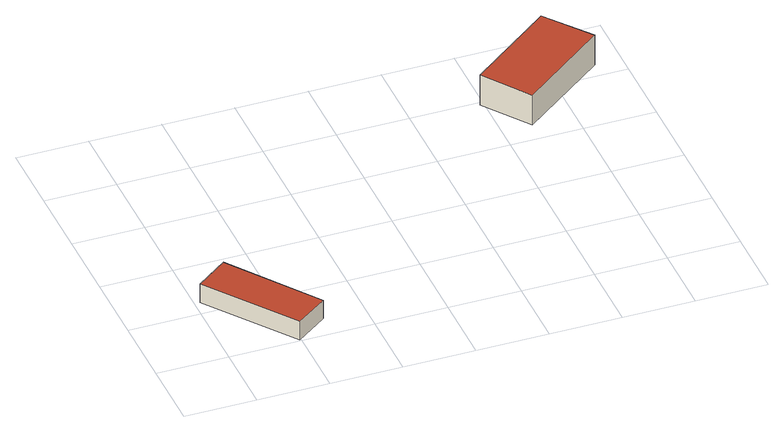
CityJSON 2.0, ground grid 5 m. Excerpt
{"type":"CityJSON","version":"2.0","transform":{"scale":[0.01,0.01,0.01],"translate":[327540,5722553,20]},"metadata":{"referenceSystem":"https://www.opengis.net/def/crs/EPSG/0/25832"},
"CityObjects":{
"building1":{"type":"Building","attributes":{"Geometrietyp2DReferenz":"3000","Gemeindeschluessel":"05170052","function":"31001_1313","roofType":"1000","measuredHeight":1.44},"address":[{"country":"Germany","locality":"Xanten","thoroughfareNumber":"2","thoroughfareName":"Weseler Straße"}],"geometry":[{"type":"Solid","lod":"2","boundaries":[[[[0,1,2,3]],[[4,5,1,0]],[[6,7,5,4]],[[3,2,7,6]],[[4,0,3,6]],[[1,5,7,2]]]],"semantics":{"surfaces":[{"type":"WallSurface"},{"type":"RoofSurface"},{"type":"GroundSurface"}],"values":[[0,0,0,0,1,2]]}}]},
"building2":{"type":"Building","attributes":{"Geometrietyp2DReferenz":"3000","Gemeindeschluessel":"05170052","function":"31001_2463","roofType":"1000","measuredHeight":2.35},"address":[{"country":"Germany","locality":"Xanten","thoroughfareNumber":"2","thoroughfareName":"Weseler Straße"}],"geometry":[{"type":"Solid","lod":"2","boundaries":[[[[8,9,10,11]],[[12,13,9,8]],[[14,15,13,12]],[[11,10,15,14]],[[12,8,11,14]],[[9,13,15,10]]]],"semantics":{"surfaces":[{"type":"WallSurface"},{"type":"RoofSurface"},{"type":"GroundSurface"}],"values":[[0,0,0,0,1,2]]}}]}
},
"vertices":[
[712,174,196],[712,174,52],[263,787,52],[263,787,196],[491,12,196],[491,12,52],[40,619,196],[40,619,52],
[3048,2383,328],[3048,2383,93],[2453,1923,93],[2453,1923,328],[3293,2065,328],[3293,2065,93],[2690,1599,328],[2690,1599,93]
]}
